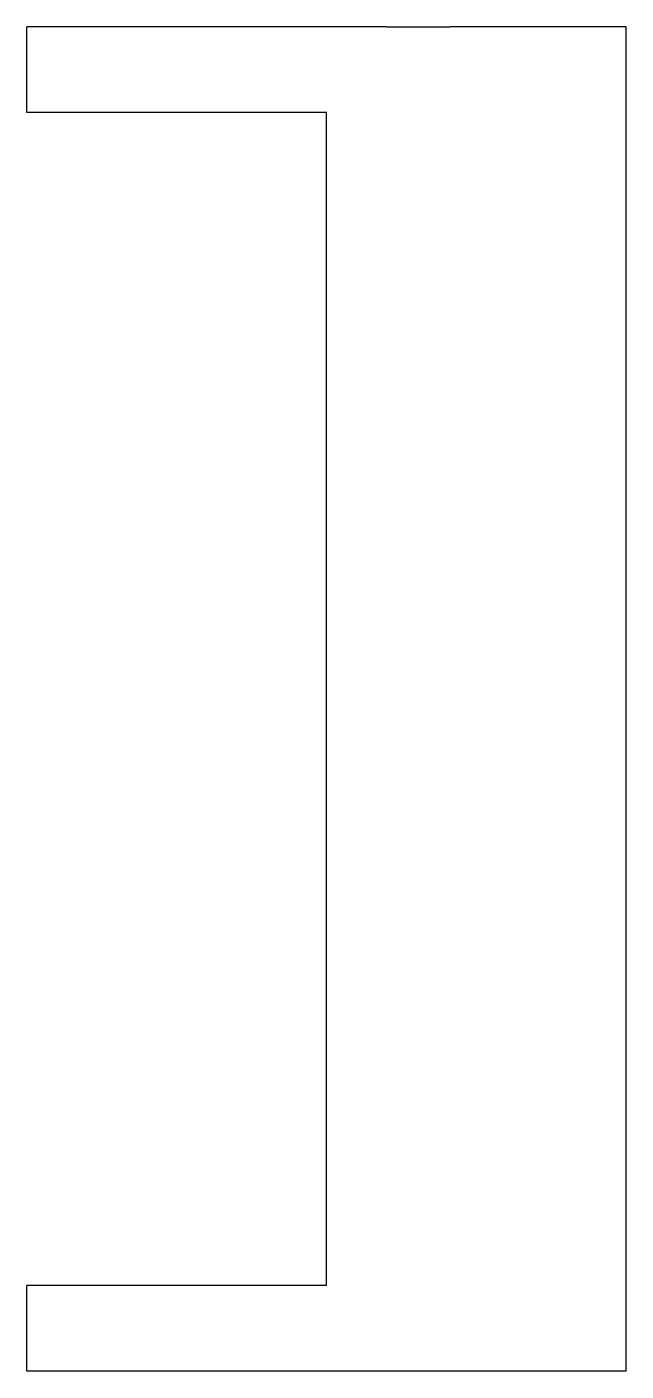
# Model space of a CAD drawing. Header units: metres. Extents: x 0 to 28, y -62.8 to 0.
import ezdxf

# ---------------------------------------------------------------- set-up
doc = ezdxf.new("R2010")
doc.units = ezdxf.units.M

msp = doc.modelspace()

# ---------------------------------------------------------------- linework, layer by layer
for points in [[(0, -4), (0, -3.92), (0, -3.84), (0, -3.76), (0, -3.68), (0, -3.6), (0, -3.52), (0, -3.44), (0, -3.36), (0, -3.28), (0, -3.2), (0, -3.12), (0, -3.04), (0, -2.96), (0, -2.88), (0, -2.8), (0, -2.72), (0, -2.64), (0, -2.56), (0, -2.48), (0, -2.4), (0, -2.32), (0, -2.24), (0, -2.16), (0, -2.08), (0, -2), (0, -1.92), (0, -1.84), (0, -1.76), (0, -1.68), (0, -1.6), (0, -1.52), (0, -1.44), (0, -1.36), (0, -1.28), (0, -1.2), (0, -1.12), (0, -1.04), (0, -0.96), (0, -0.88), (0, -0.8), (0, -0.72), (0, -0.64), (0, -0.56), (0, -0.48), (0, -0.4), (0, -0.32), (0, -0.24), (0, -0.16), (0, -0.08), (0, 0)], [(5, 0), (4.843, 0), (4.686, 0), (4.53, 0), (4.374, 0), (4.219, 0), (4.064, 0), (3.91, 0), (3.758, 0), (3.607, 0), (3.456, 0), (3.307, 0), (3.162, 0), (3.017, 0), (2.872, 0), (2.732, 0), (2.595, 0), (2.458, 0), (2.322, 0), (2.194, 0), (2.065, 0), (1.937, 0), (1.816, 0), (1.699, 0), (1.582, 0), (1.464, 0), (1.36, 0), (1.255, 0), (1.151, 0), (1.052, 0), (0.961, 0), (0.87, 0), (0.779, 0), (0.701, 0), (0.625, 0), (0.549, 0), (0.478, 0), (0.418, 0), (0.358, 0), (0.298, 0), (0.25, 0), (0.206, 0), (0.163, 0), (0.122, 0), (0.095, 0), (0.069, 0), (0.043, 0), (0.026, 0), (0.018, 0), (0.009, 0), (0, 0)], [(16.804, 0), (16.568, 0), (16.332, 0), (16.096, 0), (15.86, 0), (15.623, 0), (15.387, 0), (15.151, 0), (14.915, 0), (14.679, 0), (14.443, 0), (14.207, 0), (13.971, 0), (13.735, 0), (13.499, 0), (13.263, 0), (13.027, 0), (12.791, 0), (12.554, 0), (12.318, 0), (12.082, 0), (11.846, 0), (11.61, 0), (11.374, 0), (11.138, 0), (10.902, 0), (10.666, 0), (10.43, 0), (10.194, 0), (9.958, 0), (9.722, 0), (9.485, 0), (9.249, 0), (9.013, 0), (8.777, 0), (8.541, 0), (8.305, 0), (8.069, 0), (7.833, 0), (7.597, 0), (7.361, 0), (7.125, 0), (6.889, 0), (6.653, 0), (6.416, 0), (6.18, 0), (5.944, 0), (5.708, 0), (5.472, 0), (5.236, 0), (5, 0)], [(16.804, 0), (16.865, 0), (16.926, 0), (16.986, 0), (17.047, 0), (17.108, 0), (17.169, 0), (17.23, 0), (17.29, 0), (17.351, 0), (17.412, 0), (17.472, 0), (17.533, 0), (17.593, 0), (17.654, 0), (17.714, 0), (17.775, 0), (17.835, 0), (17.896, 0), (17.956, 0), (18.016, 0), (18.076, 0), (18.136, 0), (18.196, 0), (18.256, 0), (18.316, 0), (18.375, 0), (18.435, 0), (18.494, 0), (18.554, 0), (18.613, 0), (18.672, 0), (18.732, 0), (18.79, 0), (18.849, 0), (18.908, 0), (18.967, 0), (19.025, 0), (19.084, 0), (19.142, 0), (19.2, 0), (19.258, 0), (19.316, 0), (19.374, 0), (19.431, 0), (19.488, 0), (19.546, 0), (19.603, 0), (19.659, 0), (19.716, 0), (19.773, 0)], [(28, 0), (27.984, 0), (27.967, 0), (27.951, 0), (27.921, 0), (27.872, 0), (27.824, 0), (27.775, 0), (27.7, 0), (27.62, 0), (27.54, 0), (27.452, 0), (27.342, 0), (27.233, 0), (27.123, 0), (26.994, 0), (26.856, 0), (26.719, 0), (26.578, 0), (26.416, 0), (26.254, 0), (26.091, 0), (25.917, 0), (25.733, 0), (25.549, 0), (25.364, 0), (25.162, 0), (24.96, 0), (24.757, 0), (24.549, 0), (24.332, 0), (24.115, 0), (23.899, 0), (23.673, 0), (23.446, 0), (23.22, 0), (22.991, 0), (22.759, 0), (22.526, 0), (22.293, 0), (22.06, 0), (21.826, 0), (21.592, 0), (21.359, 0), (21.128, 0), (20.898, 0), (20.667, 0), (20.441, 0), (20.219, 0), (19.996, 0), (19.773, 0)], [(28, -62.8), (28, -61.544), (28, -60.288), (28, -59.032), (28, -57.776), (28, -56.52), (28, -55.264), (28, -54.008), (28, -52.752), (28, -51.496), (28, -50.24), (28, -48.984), (28, -47.728), (28, -46.472), (28, -45.216), (28, -43.96), (28, -42.704), (28, -41.448), (28, -40.192), (28, -38.936), (28, -37.68), (28, -36.424), (28, -35.168), (28, -33.912), (28, -32.656), (28, -31.4), (28, -30.144), (28, -28.888), (28, -27.632), (28, -26.376), (28, -25.12), (28, -23.864), (28, -22.608), (28, -21.352), (28, -20.096), (28, -18.84), (28, -17.584), (28, -16.328), (28, -15.072), (28, -13.816), (28, -12.56), (28, -11.304), (28, -10.048), (28, -8.792), (28, -7.536), (28, -6.28), (28, -5.024), (28, -3.768), (28, -2.512), (28, -1.256), (28, 0)], [(5, -4), (4.843, -4), (4.686, -4), (4.53, -4), (4.374, -4), (4.219, -4), (4.064, -4), (3.91, -4), (3.758, -4), (3.607, -4), (3.456, -4), (3.307, -4), (3.162, -4), (3.017, -4), (2.872, -4), (2.732, -4), (2.595, -4), (2.458, -4), (2.322, -4), (2.194, -4), (2.065, -4), (1.937, -4), (1.816, -4), (1.699, -4), (1.582, -4), (1.464, -4), (1.36, -4), (1.255, -4), (1.151, -4), (1.052, -4), (0.961, -4), (0.87, -4), (0.779, -4), (0.701, -4), (0.625, -4), (0.549, -4), (0.478, -4), (0.418, -4), (0.358, -4), (0.298, -4), (0.25, -4), (0.206, -4), (0.163, -4), (0.122, -4), (0.095, -4), (0.069, -4), (0.043, -4), (0.026, -4), (0.018, -4), (0.009, -4), (0, -4)], [(14, -4), (13.82, -4), (13.64, -4), (13.46, -4), (13.28, -4), (13.1, -4), (12.92, -4), (12.74, -4), (12.56, -4), (12.38, -4), (12.2, -4), (12.02, -4), (11.84, -4), (11.66, -4), (11.48, -4), (11.3, -4), (11.12, -4), (10.94, -4), (10.76, -4), (10.58, -4), (10.4, -4), (10.22, -4), (10.04, -4), (9.86, -4), (9.68, -4), (9.5, -4), (9.32, -4), (9.14, -4), (8.96, -4), (8.78, -4), (8.6, -4), (8.42, -4), (8.24, -4), (8.06, -4), (7.88, -4), (7.7, -4), (7.52, -4), (7.34, -4), (7.16, -4), (6.98, -4), (6.8, -4), (6.62, -4), (6.44, -4), (6.26, -4), (6.08, -4), (5.9, -4), (5.72, -4), (5.54, -4), (5.36, -4), (5.18, -4), (5, -4)], [(14, -58.8), (14, -57.704), (14, -56.608), (14, -55.512), (14, -54.416), (14, -53.32), (14, -52.224), (14, -51.128), (14, -50.032), (14, -48.936), (14, -47.84), (14, -46.744), (14, -45.648), (14, -44.552), (14, -43.456), (14, -42.36), (14, -41.264), (14, -40.168), (14, -39.072), (14, -37.976), (14, -36.88), (14, -35.784), (14, -34.688), (14, -33.592), (14, -32.496), (14, -31.4), (14, -30.304), (14, -29.208), (14, -28.112), (14, -27.016), (14, -25.92), (14, -24.824), (14, -23.728), (14, -22.632), (14, -21.536), (14, -20.44), (14, -19.344), (14, -18.248), (14, -17.152), (14, -16.056), (14, -14.96), (14, -13.864), (14, -12.768), (14, -11.672), (14, -10.576), (14, -9.48), (14, -8.384), (14, -7.288), (14, -6.192), (14, -5.096), (14, -4)], [(0, -62.8), (0, -62.72), (0, -62.64), (0, -62.56), (0, -62.48), (0, -62.4), (0, -62.32), (0, -62.24), (0, -62.16), (0, -62.08), (0, -62), (0, -61.92), (0, -61.84), (0, -61.76), (0, -61.68), (0, -61.6), (0, -61.52), (0, -61.44), (0, -61.36), (0, -61.28), (0, -61.2), (0, -61.12), (0, -61.04), (0, -60.96), (0, -60.88), (0, -60.8), (0, -60.72), (0, -60.64), (0, -60.56), (0, -60.48), (0, -60.4), (0, -60.32), (0, -60.24), (0, -60.16), (0, -60.08), (0, -60), (0, -59.92), (0, -59.84), (0, -59.76), (0, -59.68), (0, -59.6), (0, -59.52), (0, -59.44), (0, -59.36), (0, -59.28), (0, -59.2), (0, -59.12), (0, -59.04), (0, -58.96), (0, -58.88), (0, -58.8)], [(5, -58.8), (4.843, -58.8), (4.686, -58.8), (4.53, -58.8), (4.374, -58.8), (4.219, -58.8), (4.064, -58.8), (3.91, -58.8), (3.758, -58.8), (3.607, -58.8), (3.456, -58.8), (3.307, -58.8), (3.162, -58.8), (3.017, -58.8), (2.872, -58.8), (2.732, -58.8), (2.595, -58.8), (2.458, -58.8), (2.322, -58.8), (2.194, -58.8), (2.065, -58.8), (1.937, -58.8), (1.816, -58.8), (1.699, -58.8), (1.582, -58.8), (1.464, -58.8), (1.36, -58.8), (1.255, -58.8), (1.151, -58.8), (1.052, -58.8), (0.961, -58.8), (0.87, -58.8), (0.779, -58.8), (0.701, -58.8), (0.625, -58.8), (0.549, -58.8), (0.478, -58.8), (0.418, -58.8), (0.358, -58.8), (0.298, -58.8), (0.25, -58.8), (0.206, -58.8), (0.163, -58.8), (0.122, -58.8), (0.095, -58.8), (0.069, -58.8), (0.043, -58.8), (0.026, -58.8), (0.018, -58.8), (0.009, -58.8), (0, -58.8)], [(14, -58.8), (13.82, -58.8), (13.64, -58.8), (13.46, -58.8), (13.28, -58.8), (13.1, -58.8), (12.92, -58.8), (12.74, -58.8), (12.56, -58.8), (12.38, -58.8), (12.2, -58.8), (12.02, -58.8), (11.84, -58.8), (11.66, -58.8), (11.48, -58.8), (11.3, -58.8), (11.12, -58.8), (10.94, -58.8), (10.76, -58.8), (10.58, -58.8), (10.4, -58.8), (10.22, -58.8), (10.04, -58.8), (9.86, -58.8), (9.68, -58.8), (9.5, -58.8), (9.32, -58.8), (9.14, -58.8), (8.96, -58.8), (8.78, -58.8), (8.6, -58.8), (8.42, -58.8), (8.24, -58.8), (8.06, -58.8), (7.88, -58.8), (7.7, -58.8), (7.52, -58.8), (7.34, -58.8), (7.16, -58.8), (6.98, -58.8), (6.8, -58.8), (6.62, -58.8), (6.44, -58.8), (6.26, -58.8), (6.08, -58.8), (5.9, -58.8), (5.72, -58.8), (5.54, -58.8), (5.36, -58.8), (5.18, -58.8), (5, -58.8)], [(5, -62.8), (4.843, -62.8), (4.686, -62.8), (4.53, -62.8), (4.374, -62.8), (4.219, -62.8), (4.064, -62.8), (3.91, -62.8), (3.758, -62.8), (3.607, -62.8), (3.456, -62.8), (3.307, -62.8), (3.162, -62.8), (3.017, -62.8), (2.872, -62.8), (2.732, -62.8), (2.595, -62.8), (2.458, -62.8), (2.322, -62.8), (2.194, -62.8), (2.065, -62.8), (1.937, -62.8), (1.816, -62.8), (1.699, -62.8), (1.582, -62.8), (1.464, -62.8), (1.36, -62.8), (1.255, -62.8), (1.151, -62.8), (1.052, -62.8), (0.961, -62.8), (0.87, -62.8), (0.779, -62.8), (0.701, -62.8), (0.625, -62.8), (0.549, -62.8), (0.478, -62.8), (0.418, -62.8), (0.358, -62.8), (0.298, -62.8), (0.25, -62.8), (0.206, -62.8), (0.163, -62.8), (0.122, -62.8), (0.095, -62.8), (0.069, -62.8), (0.043, -62.8), (0.026, -62.8), (0.018, -62.8), (0.009, -62.8), (0, -62.8)], [(16.804, -62.8), (16.568, -62.8), (16.332, -62.8), (16.096, -62.8), (15.86, -62.8), (15.623, -62.8), (15.387, -62.8), (15.151, -62.8), (14.915, -62.8), (14.679, -62.8), (14.443, -62.8), (14.207, -62.8), (13.971, -62.8), (13.735, -62.8), (13.499, -62.8), (13.263, -62.8), (13.027, -62.8), (12.791, -62.8), (12.554, -62.8), (12.318, -62.8), (12.082, -62.8), (11.846, -62.8), (11.61, -62.8), (11.374, -62.8), (11.138, -62.8), (10.902, -62.8), (10.666, -62.8), (10.43, -62.8), (10.194, -62.8), (9.958, -62.8), (9.722, -62.8), (9.485, -62.8), (9.249, -62.8), (9.013, -62.8), (8.777, -62.8), (8.541, -62.8), (8.305, -62.8), (8.069, -62.8), (7.833, -62.8), (7.597, -62.8), (7.361, -62.8), (7.125, -62.8), (6.889, -62.8), (6.653, -62.8), (6.416, -62.8), (6.18, -62.8), (5.944, -62.8), (5.708, -62.8), (5.472, -62.8), (5.236, -62.8), (5, -62.8)], [(19.773, -62.8), (19.716, -62.8), (19.659, -62.8), (19.603, -62.8), (19.546, -62.8), (19.488, -62.8), (19.431, -62.8), (19.374, -62.8), (19.316, -62.8), (19.258, -62.8), (19.2, -62.8), (19.142, -62.8), (19.084, -62.8), (19.025, -62.8), (18.967, -62.8), (18.908, -62.8), (18.849, -62.8), (18.79, -62.8), (18.732, -62.8), (18.672, -62.8), (18.613, -62.8), (18.554, -62.8), (18.494, -62.8), (18.435, -62.8), (18.375, -62.8), (18.316, -62.8), (18.256, -62.8), (18.196, -62.8), (18.136, -62.8), (18.076, -62.8), (18.016, -62.8), (17.956, -62.8), (17.896, -62.8), (17.835, -62.8), (17.775, -62.8), (17.714, -62.8), (17.654, -62.8), (17.593, -62.8), (17.533, -62.8), (17.472, -62.8), (17.412, -62.8), (17.351, -62.8), (17.29, -62.8), (17.23, -62.8), (17.169, -62.8), (17.108, -62.8), (17.047, -62.8), (16.986, -62.8), (16.926, -62.8), (16.865, -62.8), (16.804, -62.8)], [(28, -62.8), (27.984, -62.8), (27.967, -62.8), (27.951, -62.8), (27.921, -62.8), (27.872, -62.8), (27.824, -62.8), (27.775, -62.8), (27.7, -62.8), (27.62, -62.8), (27.54, -62.8), (27.452, -62.8), (27.342, -62.8), (27.233, -62.8), (27.123, -62.8), (26.994, -62.8), (26.856, -62.8), (26.719, -62.8), (26.578, -62.8), (26.416, -62.8), (26.254, -62.8), (26.091, -62.8), (25.917, -62.8), (25.733, -62.8), (25.549, -62.8), (25.364, -62.8), (25.162, -62.8), (24.96, -62.8), (24.757, -62.8), (24.549, -62.8), (24.332, -62.8), (24.115, -62.8), (23.899, -62.8), (23.673, -62.8), (23.446, -62.8), (23.22, -62.8), (22.991, -62.8), (22.759, -62.8), (22.526, -62.8), (22.293, -62.8), (22.06, -62.8), (21.826, -62.8), (21.592, -62.8), (21.359, -62.8), (21.128, -62.8), (20.898, -62.8), (20.667, -62.8), (20.441, -62.8), (20.219, -62.8), (19.996, -62.8), (19.773, -62.8)]]:
    msp.add_lwpolyline(points)

doc.saveas('drawing.dxf')
